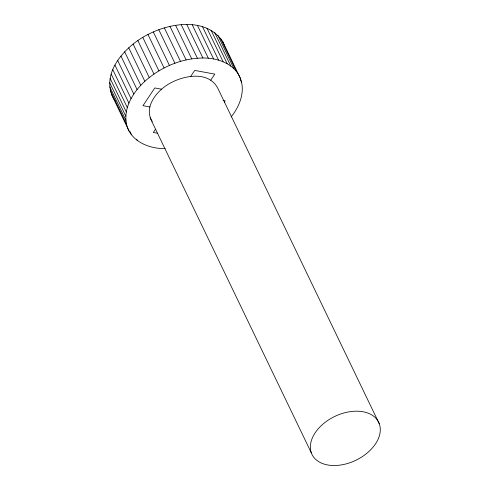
<?xml version="1.0" encoding="UTF-8"?>
<svg xmlns="http://www.w3.org/2000/svg" width="490" height="490" viewBox="0 0 490 490"><rect width="100%" height="100%" fill="white"/><g stroke="black" fill="none" stroke-linecap="round" stroke-linejoin="round"><path stroke-width="0.73" d="M115.04 100.811C98.025 74.756 125.507 45.644 147.962 34.478C170.544 22.718 206.272 17.168 222.662 41.479L240.443 78.51C245.484 91.851 239.543 106.502 231.053 117.018M165.24 148.574C149.309 148.985 130.389 141.353 126.543 124.325C123.125 107.843 133.182 92.028 144.85 81.297C160.671 67.124 181.557 58.255 202.903 58.004C217.621 57.838 234.686 63.743 240.443 78.51M155.379 129.403L153.339 132.472L157.804 133.292M190.573 76.593L194.689 70.413L214.792 74.113L210.706 80.244M224.31 102.171L225.155 100.903L223.054 100.517M161.749 89.229L154.791 87.949L142.982 105.681L149.983 106.967M379.315 423.85A37.007 24.329 -25.7 0 0 321.195 425.706A37.007 24.329 -25.7 0 0 335.454 465.5A37.007 24.329 -25.7 0 0 379.315 423.85L218.062 88.788C208.667 69.703 181.821 75.607 167.317 84.856C155.949 92.108 143.454 107.996 152.261 121.428M220.494 38.214L236.615 71.718M240.284 79.521L241.601 82.253M217.829 35.225L233.957 68.729M214.681 32.548L230.808 66.052M211.068 30.202L227.195 63.706M206.988 28.224L223.109 61.728M202.456 26.631L218.583 60.135M197.476 25.462L213.603 58.965M192.203 24.745L208.33 58.249M186.776 24.5L202.903 58.004M181.239 24.708L197.366 58.212M175.628 25.358L191.749 58.861M169.993 26.417L186.12 59.921M164.364 27.881L180.492 61.385M158.791 29.719L174.918 63.228M153.309 31.93L169.43 65.433M147.962 34.478L164.089 67.981M142.792 37.356L158.913 70.866M137.837 40.548L153.958 74.051M133.127 44.033L149.254 77.536M128.723 47.793L144.85 81.297M124.65 51.805L140.777 85.309M120.957 56.056L137.084 89.56M150.075 117.796L311.328 452.858M117.686 60.533L133.807 94.037M114.936 65.097L131.063 98.606M112.774 69.635L128.895 103.139M111.187 74.106L127.314 107.61M110.17 78.486L126.297 111.99M109.711 82.749L125.838 116.253M136.673 139.16L137.329 140.526M109.797 86.871L125.924 120.375M110.422 90.815L126.543 124.325M129.881 131.442L131.528 134.86M111.567 94.564L129.36 131.59M222.662 41.479L224.898 46.875"/></g></svg>
